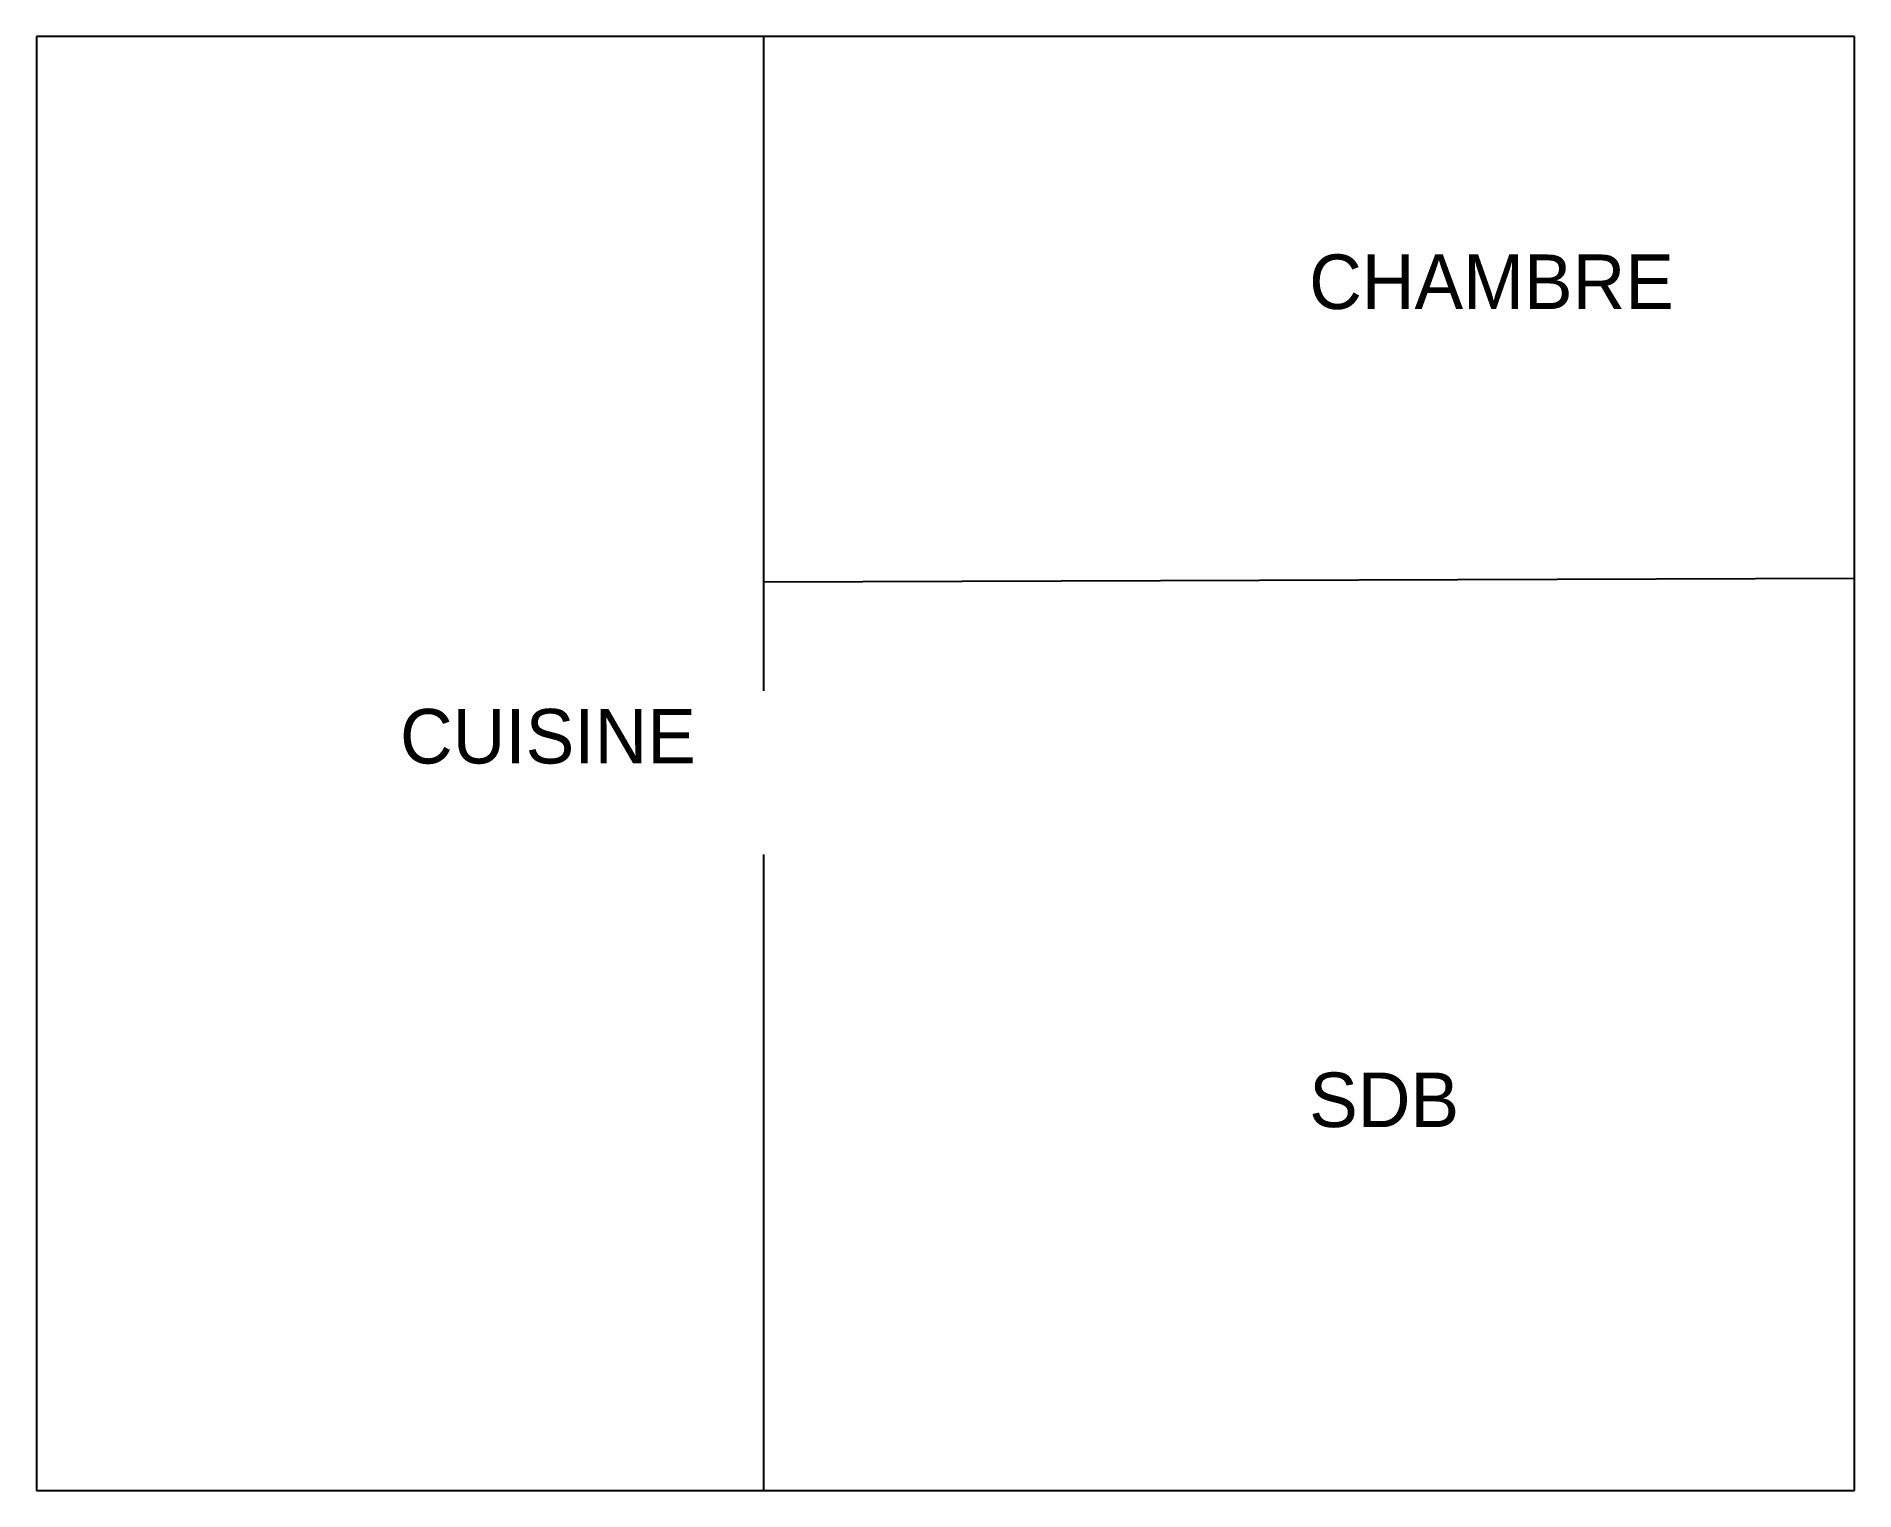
# Model space of a CAD drawing. Extents: x 0 to 10, y 0 to 8.
import ezdxf

# ---------------------------------------------------------------- set-up
doc = ezdxf.new("R2010")
doc.units = 0

msp = doc.modelspace()

# ---------------------------------------------------------------- linework, layer by layer
for p, q in [((10, 8), (0, 8)), ((0, 8), (0, 0)), ((4, 4.4), (4, 8)), ((10, 0), (10, 8)), ((4, 5), (10, 5.02)), ((4, 0), (4, 3.5)), ((0, 0), (10, 0))]:
    msp.add_line(p, q)

# ---------------------------------------------------------------- texts
for s, p in [('CHAMBRE', (7, 6.5)), ('CUISINE', (2, 4)), ('SDB', (7, 2))]:
    msp.add_text(s, height=0.3).set_placement(p)

doc.saveas('drawing.dxf')
